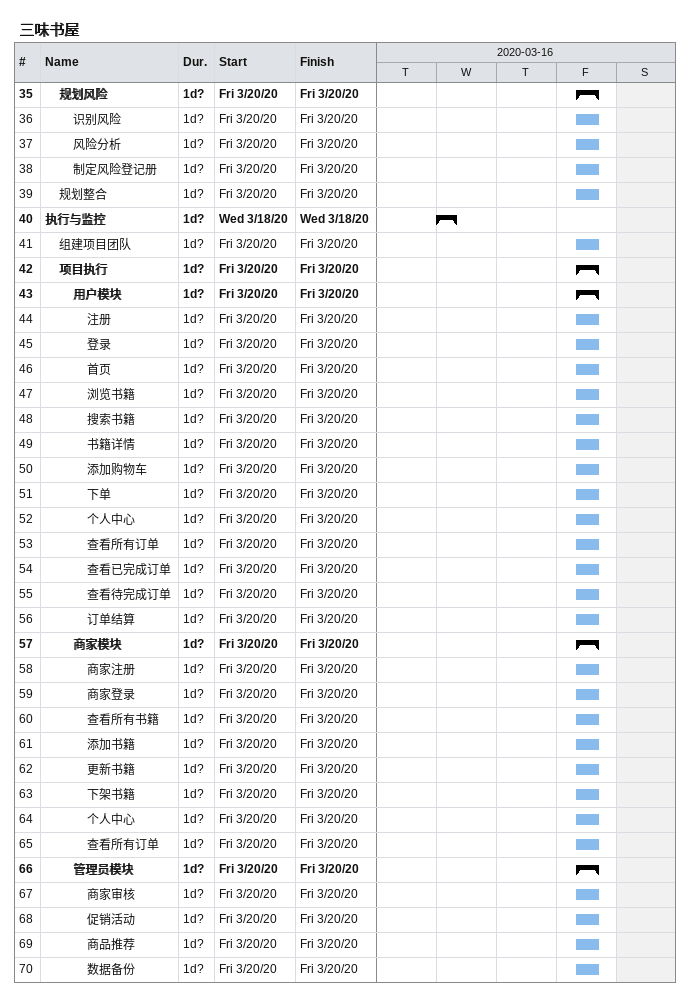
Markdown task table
三味书屋

| ID | Level | Task | Duration | Start | Finish |
|---|---|---|---|---|---|
| 35 | 2 | **规划风险** | 1d? | 2020-03-20 | 2020-03-20 |
| 36 | 3 | 识别风险 | 1d? | 2020-03-20 | 2020-03-20 |
| 37 | 3 | 风险分析 | 1d? | 2020-03-20 | 2020-03-20 |
| 38 | 3 | 制定风险登记册 | 1d? | 2020-03-20 | 2020-03-20 |
| 39 | 2 | 规划整合 | 1d? | 2020-03-20 | 2020-03-20 |
| 40 | 1 | **执行与监控** | 1d? | 2020-03-18 | 2020-03-18 |
| 41 | 2 | 组建项目团队 | 1d? | 2020-03-20 | 2020-03-20 |
| 42 | 2 | **项目执行** | 1d? | 2020-03-20 | 2020-03-20 |
| 43 | 3 | **用户模块** | 1d? | 2020-03-20 | 2020-03-20 |
| 44 | 4 | 注册 | 1d? | 2020-03-20 | 2020-03-20 |
| 45 | 4 | 登录 | 1d? | 2020-03-20 | 2020-03-20 |
| 46 | 4 | 首页 | 1d? | 2020-03-20 | 2020-03-20 |
| 47 | 4 | 浏览书籍 | 1d? | 2020-03-20 | 2020-03-20 |
| 48 | 4 | 搜索书籍 | 1d? | 2020-03-20 | 2020-03-20 |
| 49 | 4 | 书籍详情 | 1d? | 2020-03-20 | 2020-03-20 |
| 50 | 4 | 添加购物车 | 1d? | 2020-03-20 | 2020-03-20 |
| 51 | 4 | 下单 | 1d? | 2020-03-20 | 2020-03-20 |
| 52 | 4 | 个人中心 | 1d? | 2020-03-20 | 2020-03-20 |
| 53 | 4 | 查看所有订单 | 1d? | 2020-03-20 | 2020-03-20 |
| 54 | 4 | 查看已完成订单 | 1d? | 2020-03-20 | 2020-03-20 |
| 55 | 4 | 查看待完成订单 | 1d? | 2020-03-20 | 2020-03-20 |
| 56 | 4 | 订单结算 | 1d? | 2020-03-20 | 2020-03-20 |
| 57 | 3 | **商家模块** | 1d? | 2020-03-20 | 2020-03-20 |
| 58 | 4 | 商家注册 | 1d? | 2020-03-20 | 2020-03-20 |
| 59 | 4 | 商家登录 | 1d? | 2020-03-20 | 2020-03-20 |
| 60 | 4 | 查看所有书籍 | 1d? | 2020-03-20 | 2020-03-20 |
| 61 | 4 | 添加书籍 | 1d? | 2020-03-20 | 2020-03-20 |
| 62 | 4 | 更新书籍 | 1d? | 2020-03-20 | 2020-03-20 |
| 63 | 4 | 下架书籍 | 1d? | 2020-03-20 | 2020-03-20 |
| 64 | 4 | 个人中心 | 1d? | 2020-03-20 | 2020-03-20 |
| 65 | 4 | 查看所有订单 | 1d? | 2020-03-20 | 2020-03-20 |
| 66 | 3 | **管理员模块** | 1d? | 2020-03-20 | 2020-03-20 |
| 67 | 4 | 商家审核 | 1d? | 2020-03-20 | 2020-03-20 |
| 68 | 4 | 促销活动 | 1d? | 2020-03-20 | 2020-03-20 |
| 69 | 4 | 商品推荐 | 1d? | 2020-03-20 | 2020-03-20 |
| 70 | 4 | 数据备份 | 1d? | 2020-03-20 | 2020-03-20 |
